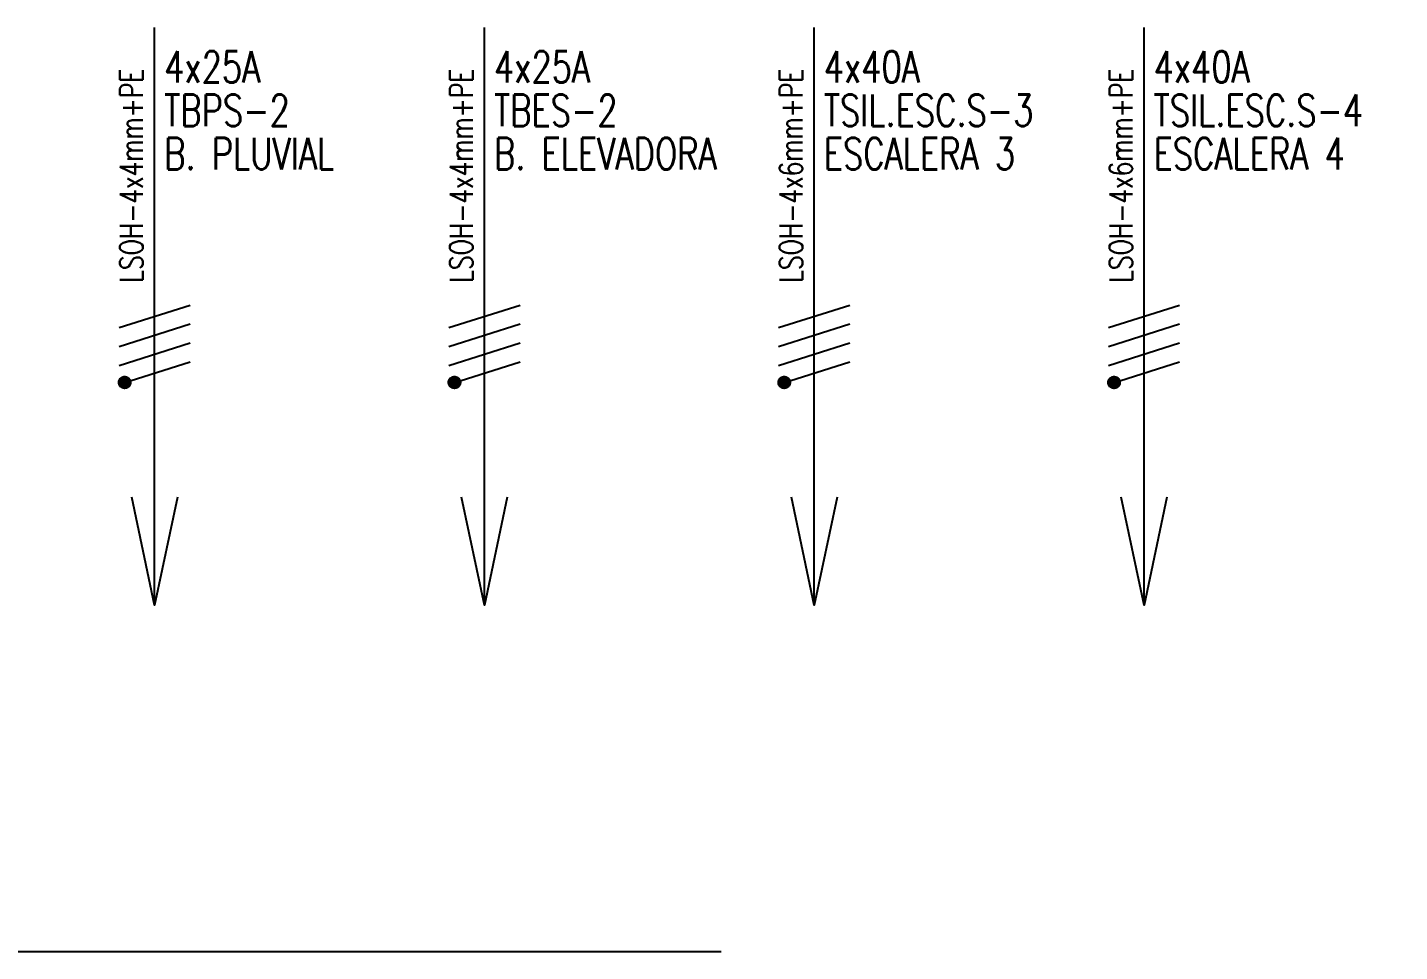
# Model space of a CAD drawing. Extents: x 3690.7 to 3721, y 1335.9 to 1350.7.
# Drawn here: x 3699.43 to 3707.27, y 1335.9 to 1341.18 of the extents above; entities that cross this region are included whole.
import ezdxf
from ezdxf.enums import TextEntityAlignment as Align

# ---------------------------------------------------------------- set-up
doc = ezdxf.new("R2010")
doc.units = 0
doc.linetypes.add('OCJ-ESQUEMAS_UNIFILARES-CO', pattern=[19.05, 12.7, -6.35])
for name, color, linetype in [('OCJ-ESQUEMAS_UNIFILARES-C1', 4, 'CONTINUOUS'), ('OCJ-ESQUEMAS_UNIFILARES-C2', 10, 'CONTINUOUS'), ('OCJ-ESQUEMAS_UNIFILARES-CO', 7, 'CONTINUOUS')]:
    doc.layers.add(name, color=color, linetype=linetype)
doc.styles.add('OCJ-ESQUEMAS_UNIFILARES-CO', font='ROMANS.SHX', dxfattribs={"width": 0.75, "height": 0.175})

# ---------------------------------------------------------------- blocks, each defined once
blk = doc.blocks.new('*U14')
at = {"layer": 'OCJ-ESQUEMAS_UNIFILARES-C2', "linetype": 'CONTINUOUS'}
for p, q in [((3699.9775, 1339.1805), (3699.9809, 1339.1816)), ((3699.9809, 1339.1816), (3699.9846, 1339.1821)), ((3699.9846, 1339.1821), (3699.9874, 1339.1825)), ((3699.9874, 1339.1825), (3699.994, 1339.1821)), ((3699.994, 1339.1821), (3699.996, 1339.1816)), ((3699.996, 1339.1816), (3700.0004, 1339.1805)), ((3699.955, 1339.1475), (3699.9552, 1339.1513)), ((3699.9553, 1339.1451), (3699.955, 1339.1475)), ((3699.9552, 1339.1513), (3699.9554, 1339.1541)), ((3699.9559, 1339.1409), (3699.9553, 1339.1451)), ((3699.9554, 1339.1541), (3699.9563, 1339.1574)), ((3699.9566, 1339.139), (3699.9559, 1339.1409)), ((3699.9563, 1339.1574), (3699.9571, 1339.1605)), ((3699.9581, 1339.1347), (3699.9566, 1339.139)), ((3699.9571, 1339.1605), (3699.9584, 1339.1633)), ((3699.9589, 1339.1332), (3699.9581, 1339.1347)), ((3699.9584, 1339.1633), (3699.96, 1339.1664)), ((3699.9614, 1339.129), (3699.9589, 1339.1332)), ((3699.96, 1339.1664), (3699.9616, 1339.1686)), ((3699.9623, 1339.128), (3699.9614, 1339.129)), ((3699.9616, 1339.1686), (3699.9639, 1339.1717)), ((3699.9655, 1339.1243), (3699.9623, 1339.128)), ((3699.9639, 1339.1717), (3699.9661, 1339.1736)), ((3699.9666, 1339.1234), (3699.9655, 1339.1243)), ((3699.9661, 1339.1736), (3699.9689, 1339.1761)), ((3699.9704, 1339.1204), (3699.9666, 1339.1234)), ((3699.9689, 1339.1761), (3699.9714, 1339.1776)), ((3699.9717, 1339.1198), (3699.9704, 1339.1204)), ((3699.9714, 1339.1776), (3699.9746, 1339.1794)), ((3699.976, 1339.1176), (3699.9717, 1339.1198)), ((3699.9746, 1339.1794), (3699.9775, 1339.1805)), ((3699.9774, 1339.1171), (3699.976, 1339.1176)), ((3699.9819, 1339.1157), (3699.9774, 1339.1171)), ((3699.984, 1339.1155), (3699.9819, 1339.1157)), ((3699.9881, 1339.115), (3699.984, 1339.1155)), ((3699.9943, 1339.1155), (3699.9881, 1339.115)), ((3699.9952, 1339.1157), (3699.9943, 1339.1155)), ((3700.0003, 1339.1171), (3699.9952, 1339.1157)), ((3700.0013, 1339.1176), (3700.0003, 1339.1171)), ((3700.0004, 1339.1805), (3700.0025, 1339.1794)), ((3700.006, 1339.1198), (3700.0013, 1339.1176)), ((3700.0025, 1339.1794), (3700.0064, 1339.1776)), ((3700.0069, 1339.1204), (3700.006, 1339.1198)), ((3700.0064, 1339.1776), (3700.0083, 1339.1761)), ((3700.011, 1339.1234), (3700.0069, 1339.1204)), ((3700.0083, 1339.1761), (3700.0116, 1339.1736)), ((3700.0118, 1339.1243), (3700.011, 1339.1234)), ((3700.0116, 1339.1736), (3700.0133, 1339.1717)), ((3700.0153, 1339.128), (3700.0118, 1339.1243)), ((3700.0133, 1339.1717), (3700.016, 1339.1686)), ((3700.0159, 1339.129), (3700.0153, 1339.128)), ((3700.0187, 1339.1332), (3700.0159, 1339.129)), ((3700.016, 1339.1686), (3700.0173, 1339.1664)), ((3700.0173, 1339.1664), (3700.0192, 1339.1633)), ((3700.0193, 1339.1347), (3700.0187, 1339.1332)), ((3700.0192, 1339.1633), (3700.0202, 1339.1605)), ((3700.021, 1339.139), (3700.0193, 1339.1347)), ((3700.0202, 1339.1605), (3700.0214, 1339.1574)), ((3700.0214, 1339.1409), (3700.021, 1339.139)), ((3700.0214, 1339.1574), (3700.0219, 1339.1541)), ((3700.0223, 1339.1451), (3700.0214, 1339.1409)), ((3700.0219, 1339.1541), (3700.0224, 1339.1513)), ((3700.0224, 1339.1513), (3700.0223, 1339.1475)), ((3700.0223, 1339.1475), (3700.0223, 1339.1451))]:
    blk.add_line(p, q, dxfattribs=at)
at = {"layer": 'OCJ-ESQUEMAS_UNIFILARES-C2', "linetype": 'CONTINUOUS', "extrusion": (0, 0, -1)}
for points in [[(-3699.9809, 1339.1816), (-3700.0004, 1339.1805), (-3699.9775, 1339.1805)], [(-3699.9846, 1339.1821), (-3699.996, 1339.1816), (-3699.9809, 1339.1816)], [(-3699.9809, 1339.1816), (-3699.996, 1339.1816), (-3700.0004, 1339.1805)], [(-3699.9874, 1339.1825), (-3699.994, 1339.1821), (-3699.9846, 1339.1821)], [(-3699.9846, 1339.1821), (-3699.994, 1339.1821), (-3699.996, 1339.1816)], [(-3699.9552, 1339.1513), (-3700.0223, 1339.1475), (-3699.955, 1339.1475)], [(-3699.955, 1339.1475), (-3700.0223, 1339.1451), (-3699.9553, 1339.1451)], [(-3699.955, 1339.1475), (-3700.0223, 1339.1475), (-3700.0223, 1339.1451)], [(-3699.9554, 1339.1541), (-3700.0224, 1339.1513), (-3699.9552, 1339.1513)], [(-3699.9552, 1339.1513), (-3700.0224, 1339.1513), (-3700.0223, 1339.1475)], [(-3699.9553, 1339.1451), (-3700.0214, 1339.1409), (-3699.9559, 1339.1409)], [(-3699.9553, 1339.1451), (-3700.0223, 1339.1451), (-3700.0214, 1339.1409)], [(-3699.9563, 1339.1574), (-3700.0219, 1339.1541), (-3699.9554, 1339.1541)], [(-3699.9554, 1339.1541), (-3700.0219, 1339.1541), (-3700.0224, 1339.1513)], [(-3699.9559, 1339.1409), (-3700.021, 1339.139), (-3699.9566, 1339.139)], [(-3699.9559, 1339.1409), (-3700.0214, 1339.1409), (-3700.021, 1339.139)], [(-3699.9571, 1339.1605), (-3700.0214, 1339.1574), (-3699.9563, 1339.1574)], [(-3699.9563, 1339.1574), (-3700.0214, 1339.1574), (-3700.0219, 1339.1541)], [(-3699.9566, 1339.139), (-3700.0193, 1339.1347), (-3699.9581, 1339.1347)], [(-3699.9566, 1339.139), (-3700.021, 1339.139), (-3700.0193, 1339.1347)], [(-3699.9584, 1339.1633), (-3700.0202, 1339.1605), (-3699.9571, 1339.1605)], [(-3699.9571, 1339.1605), (-3700.0202, 1339.1605), (-3700.0214, 1339.1574)], [(-3699.9581, 1339.1347), (-3700.0187, 1339.1332), (-3699.9589, 1339.1332)], [(-3699.9581, 1339.1347), (-3700.0193, 1339.1347), (-3700.0187, 1339.1332)], [(-3699.96, 1339.1664), (-3700.0192, 1339.1633), (-3699.9584, 1339.1633)], [(-3699.9584, 1339.1633), (-3700.0192, 1339.1633), (-3700.0202, 1339.1605)], [(-3699.9589, 1339.1332), (-3700.0159, 1339.129), (-3699.9614, 1339.129)], [(-3699.9589, 1339.1332), (-3700.0187, 1339.1332), (-3700.0159, 1339.129)], [(-3699.9616, 1339.1686), (-3700.0173, 1339.1664), (-3699.96, 1339.1664)], [(-3699.96, 1339.1664), (-3700.0173, 1339.1664), (-3700.0192, 1339.1633)], [(-3699.9614, 1339.129), (-3700.0153, 1339.128), (-3699.9623, 1339.128)], [(-3699.9614, 1339.129), (-3700.0159, 1339.129), (-3700.0153, 1339.128)], [(-3699.9639, 1339.1717), (-3700.016, 1339.1686), (-3699.9616, 1339.1686)], [(-3699.9616, 1339.1686), (-3700.016, 1339.1686), (-3700.0173, 1339.1664)], [(-3699.9623, 1339.128), (-3700.0118, 1339.1243), (-3699.9655, 1339.1243)], [(-3699.9623, 1339.128), (-3700.0153, 1339.128), (-3700.0118, 1339.1243)], [(-3699.9661, 1339.1736), (-3700.0133, 1339.1717), (-3699.9639, 1339.1717)], [(-3699.9639, 1339.1717), (-3700.0133, 1339.1717), (-3700.016, 1339.1686)], [(-3699.9655, 1339.1243), (-3700.011, 1339.1234), (-3699.9666, 1339.1234)], [(-3699.9655, 1339.1243), (-3700.0118, 1339.1243), (-3700.011, 1339.1234)], [(-3699.9689, 1339.1761), (-3700.0116, 1339.1736), (-3699.9661, 1339.1736)], [(-3699.9661, 1339.1736), (-3700.0116, 1339.1736), (-3700.0133, 1339.1717)], [(-3699.9666, 1339.1234), (-3700.0069, 1339.1204), (-3699.9704, 1339.1204)], [(-3699.9666, 1339.1234), (-3700.011, 1339.1234), (-3700.0069, 1339.1204)], [(-3699.9714, 1339.1776), (-3700.0083, 1339.1761), (-3699.9689, 1339.1761)], [(-3699.9689, 1339.1761), (-3700.0083, 1339.1761), (-3700.0116, 1339.1736)], [(-3699.9704, 1339.1204), (-3700.006, 1339.1198), (-3699.9717, 1339.1198)], [(-3699.9704, 1339.1204), (-3700.0069, 1339.1204), (-3700.006, 1339.1198)], [(-3699.9746, 1339.1794), (-3700.0064, 1339.1776), (-3699.9714, 1339.1776)], [(-3699.9714, 1339.1776), (-3700.0064, 1339.1776), (-3700.0083, 1339.1761)], [(-3699.9717, 1339.1198), (-3700.0013, 1339.1176), (-3699.976, 1339.1176)], [(-3699.9717, 1339.1198), (-3700.006, 1339.1198), (-3700.0013, 1339.1176)], [(-3699.9775, 1339.1805), (-3700.0025, 1339.1794), (-3699.9746, 1339.1794)], [(-3699.9746, 1339.1794), (-3700.0025, 1339.1794), (-3700.0064, 1339.1776)], [(-3699.976, 1339.1176), (-3700.0003, 1339.1171), (-3699.9774, 1339.1171)], [(-3699.976, 1339.1176), (-3700.0013, 1339.1176), (-3700.0003, 1339.1171)], [(-3699.9774, 1339.1171), (-3699.9952, 1339.1157), (-3699.9819, 1339.1157)], [(-3699.9774, 1339.1171), (-3700.0003, 1339.1171), (-3699.9952, 1339.1157)], [(-3699.9775, 1339.1805), (-3700.0004, 1339.1805), (-3700.0025, 1339.1794)], [(-3699.9819, 1339.1157), (-3699.9943, 1339.1155), (-3699.984, 1339.1155)], [(-3699.9819, 1339.1157), (-3699.9952, 1339.1157), (-3699.9943, 1339.1155)], [(-3699.984, 1339.1155), (-3699.9943, 1339.1155), (-3699.9881, 1339.115)]]:
    blk.add_solid(points, dxfattribs=at)
blk = doc.blocks.new('*U16')
at = {"layer": 'OCJ-ESQUEMAS_UNIFILARES-C2', "linetype": 'CONTINUOUS'}
for p, q in [((3701.8623, 1339.1805), (3701.8656, 1339.1816)), ((3701.8656, 1339.1816), (3701.8694, 1339.1821)), ((3701.8694, 1339.1821), (3701.8722, 1339.1825)), ((3701.8722, 1339.1825), (3701.8788, 1339.1821)), ((3701.8788, 1339.1821), (3701.8808, 1339.1816)), ((3701.8808, 1339.1816), (3701.8852, 1339.1805)), ((3701.8398, 1339.1475), (3701.84, 1339.1513)), ((3701.8401, 1339.1451), (3701.8398, 1339.1475)), ((3701.84, 1339.1513), (3701.8402, 1339.1541)), ((3701.8407, 1339.1409), (3701.8401, 1339.1451)), ((3701.8402, 1339.1541), (3701.8411, 1339.1574)), ((3701.8414, 1339.139), (3701.8407, 1339.1409)), ((3701.8411, 1339.1574), (3701.8419, 1339.1605)), ((3701.8429, 1339.1347), (3701.8414, 1339.139)), ((3701.8419, 1339.1605), (3701.8432, 1339.1633)), ((3701.8437, 1339.1332), (3701.8429, 1339.1347)), ((3701.8432, 1339.1633), (3701.8447, 1339.1664)), ((3701.8462, 1339.129), (3701.8437, 1339.1332)), ((3701.8447, 1339.1664), (3701.8464, 1339.1686)), ((3701.8471, 1339.128), (3701.8462, 1339.129)), ((3701.8464, 1339.1686), (3701.8487, 1339.1717)), ((3701.8503, 1339.1243), (3701.8471, 1339.128)), ((3701.8487, 1339.1717), (3701.8508, 1339.1736)), ((3701.8514, 1339.1234), (3701.8503, 1339.1243)), ((3701.8508, 1339.1736), (3701.8537, 1339.1761)), ((3701.8552, 1339.1204), (3701.8514, 1339.1234)), ((3701.8537, 1339.1761), (3701.8562, 1339.1776)), ((3701.8565, 1339.1198), (3701.8552, 1339.1204)), ((3701.8562, 1339.1776), (3701.8594, 1339.1794)), ((3701.8607, 1339.1176), (3701.8565, 1339.1198)), ((3701.8594, 1339.1794), (3701.8623, 1339.1805)), ((3701.8622, 1339.1171), (3701.8607, 1339.1176)), ((3701.8667, 1339.1157), (3701.8622, 1339.1171)), ((3701.8688, 1339.1155), (3701.8667, 1339.1157)), ((3701.8729, 1339.115), (3701.8688, 1339.1155)), ((3701.8791, 1339.1155), (3701.8729, 1339.115)), ((3701.88, 1339.1157), (3701.8791, 1339.1155)), ((3701.8851, 1339.1171), (3701.88, 1339.1157)), ((3701.8861, 1339.1176), (3701.8851, 1339.1171)), ((3701.8852, 1339.1805), (3701.8873, 1339.1794)), ((3701.8908, 1339.1198), (3701.8861, 1339.1176)), ((3701.8873, 1339.1794), (3701.8912, 1339.1776)), ((3701.8917, 1339.1204), (3701.8908, 1339.1198)), ((3701.8912, 1339.1776), (3701.8931, 1339.1761)), ((3701.8958, 1339.1234), (3701.8917, 1339.1204)), ((3701.8931, 1339.1761), (3701.8964, 1339.1736)), ((3701.8966, 1339.1243), (3701.8958, 1339.1234)), ((3701.8964, 1339.1736), (3701.8981, 1339.1717)), ((3701.9001, 1339.128), (3701.8966, 1339.1243)), ((3701.8981, 1339.1717), (3701.9008, 1339.1686)), ((3701.9007, 1339.129), (3701.9001, 1339.128)), ((3701.9034, 1339.1332), (3701.9007, 1339.129)), ((3701.9008, 1339.1686), (3701.9021, 1339.1664)), ((3701.9021, 1339.1664), (3701.904, 1339.1633)), ((3701.904, 1339.1347), (3701.9034, 1339.1332)), ((3701.904, 1339.1633), (3701.905, 1339.1605)), ((3701.9058, 1339.139), (3701.904, 1339.1347)), ((3701.905, 1339.1605), (3701.9061, 1339.1574)), ((3701.9062, 1339.1409), (3701.9058, 1339.139)), ((3701.9061, 1339.1574), (3701.9067, 1339.1541)), ((3701.9071, 1339.1451), (3701.9062, 1339.1409)), ((3701.9067, 1339.1541), (3701.9072, 1339.1513)), ((3701.9072, 1339.1513), (3701.9071, 1339.1475)), ((3701.9071, 1339.1475), (3701.9071, 1339.1451))]:
    blk.add_line(p, q, dxfattribs=at)
at = {"layer": 'OCJ-ESQUEMAS_UNIFILARES-C2', "linetype": 'CONTINUOUS', "extrusion": (0, 0, -1)}
for points in [[(-3701.8656, 1339.1816), (-3701.8852, 1339.1805), (-3701.8623, 1339.1805)], [(-3701.8694, 1339.1821), (-3701.8808, 1339.1816), (-3701.8656, 1339.1816)], [(-3701.8656, 1339.1816), (-3701.8808, 1339.1816), (-3701.8852, 1339.1805)], [(-3701.8722, 1339.1825), (-3701.8788, 1339.1821), (-3701.8694, 1339.1821)], [(-3701.8694, 1339.1821), (-3701.8788, 1339.1821), (-3701.8808, 1339.1816)], [(-3701.84, 1339.1513), (-3701.9071, 1339.1475), (-3701.8398, 1339.1475)], [(-3701.8398, 1339.1475), (-3701.9071, 1339.1451), (-3701.8401, 1339.1451)], [(-3701.8398, 1339.1475), (-3701.9071, 1339.1475), (-3701.9071, 1339.1451)], [(-3701.8402, 1339.1541), (-3701.9072, 1339.1513), (-3701.84, 1339.1513)], [(-3701.84, 1339.1513), (-3701.9072, 1339.1513), (-3701.9071, 1339.1475)], [(-3701.8401, 1339.1451), (-3701.9062, 1339.1409), (-3701.8407, 1339.1409)], [(-3701.8401, 1339.1451), (-3701.9071, 1339.1451), (-3701.9062, 1339.1409)], [(-3701.8411, 1339.1574), (-3701.9067, 1339.1541), (-3701.8402, 1339.1541)], [(-3701.8402, 1339.1541), (-3701.9067, 1339.1541), (-3701.9072, 1339.1513)], [(-3701.8407, 1339.1409), (-3701.9058, 1339.139), (-3701.8414, 1339.139)], [(-3701.8407, 1339.1409), (-3701.9062, 1339.1409), (-3701.9058, 1339.139)], [(-3701.8419, 1339.1605), (-3701.9061, 1339.1574), (-3701.8411, 1339.1574)], [(-3701.8411, 1339.1574), (-3701.9061, 1339.1574), (-3701.9067, 1339.1541)], [(-3701.8414, 1339.139), (-3701.904, 1339.1347), (-3701.8429, 1339.1347)], [(-3701.8414, 1339.139), (-3701.9058, 1339.139), (-3701.904, 1339.1347)], [(-3701.8432, 1339.1633), (-3701.905, 1339.1605), (-3701.8419, 1339.1605)], [(-3701.8419, 1339.1605), (-3701.905, 1339.1605), (-3701.9061, 1339.1574)], [(-3701.8429, 1339.1347), (-3701.9034, 1339.1332), (-3701.8437, 1339.1332)], [(-3701.8429, 1339.1347), (-3701.904, 1339.1347), (-3701.9034, 1339.1332)], [(-3701.8447, 1339.1664), (-3701.904, 1339.1633), (-3701.8432, 1339.1633)], [(-3701.8432, 1339.1633), (-3701.904, 1339.1633), (-3701.905, 1339.1605)], [(-3701.8437, 1339.1332), (-3701.9007, 1339.129), (-3701.8462, 1339.129)], [(-3701.8437, 1339.1332), (-3701.9034, 1339.1332), (-3701.9007, 1339.129)], [(-3701.8464, 1339.1686), (-3701.9021, 1339.1664), (-3701.8447, 1339.1664)], [(-3701.8447, 1339.1664), (-3701.9021, 1339.1664), (-3701.904, 1339.1633)], [(-3701.8462, 1339.129), (-3701.9001, 1339.128), (-3701.8471, 1339.128)], [(-3701.8462, 1339.129), (-3701.9007, 1339.129), (-3701.9001, 1339.128)], [(-3701.8487, 1339.1717), (-3701.9008, 1339.1686), (-3701.8464, 1339.1686)], [(-3701.8464, 1339.1686), (-3701.9008, 1339.1686), (-3701.9021, 1339.1664)], [(-3701.8471, 1339.128), (-3701.8966, 1339.1243), (-3701.8503, 1339.1243)], [(-3701.8471, 1339.128), (-3701.9001, 1339.128), (-3701.8966, 1339.1243)], [(-3701.8508, 1339.1736), (-3701.8981, 1339.1717), (-3701.8487, 1339.1717)], [(-3701.8487, 1339.1717), (-3701.8981, 1339.1717), (-3701.9008, 1339.1686)], [(-3701.8503, 1339.1243), (-3701.8958, 1339.1234), (-3701.8514, 1339.1234)], [(-3701.8503, 1339.1243), (-3701.8966, 1339.1243), (-3701.8958, 1339.1234)], [(-3701.8537, 1339.1761), (-3701.8964, 1339.1736), (-3701.8508, 1339.1736)], [(-3701.8508, 1339.1736), (-3701.8964, 1339.1736), (-3701.8981, 1339.1717)], [(-3701.8514, 1339.1234), (-3701.8917, 1339.1204), (-3701.8552, 1339.1204)], [(-3701.8514, 1339.1234), (-3701.8958, 1339.1234), (-3701.8917, 1339.1204)], [(-3701.8562, 1339.1776), (-3701.8931, 1339.1761), (-3701.8537, 1339.1761)], [(-3701.8537, 1339.1761), (-3701.8931, 1339.1761), (-3701.8964, 1339.1736)], [(-3701.8552, 1339.1204), (-3701.8908, 1339.1198), (-3701.8565, 1339.1198)], [(-3701.8552, 1339.1204), (-3701.8917, 1339.1204), (-3701.8908, 1339.1198)], [(-3701.8594, 1339.1794), (-3701.8912, 1339.1776), (-3701.8562, 1339.1776)], [(-3701.8562, 1339.1776), (-3701.8912, 1339.1776), (-3701.8931, 1339.1761)], [(-3701.8565, 1339.1198), (-3701.8861, 1339.1176), (-3701.8607, 1339.1176)], [(-3701.8565, 1339.1198), (-3701.8908, 1339.1198), (-3701.8861, 1339.1176)], [(-3701.8623, 1339.1805), (-3701.8873, 1339.1794), (-3701.8594, 1339.1794)], [(-3701.8594, 1339.1794), (-3701.8873, 1339.1794), (-3701.8912, 1339.1776)], [(-3701.8607, 1339.1176), (-3701.8851, 1339.1171), (-3701.8622, 1339.1171)], [(-3701.8607, 1339.1176), (-3701.8861, 1339.1176), (-3701.8851, 1339.1171)], [(-3701.8622, 1339.1171), (-3701.88, 1339.1157), (-3701.8667, 1339.1157)], [(-3701.8622, 1339.1171), (-3701.8851, 1339.1171), (-3701.88, 1339.1157)], [(-3701.8623, 1339.1805), (-3701.8852, 1339.1805), (-3701.8873, 1339.1794)], [(-3701.8667, 1339.1157), (-3701.8791, 1339.1155), (-3701.8688, 1339.1155)], [(-3701.8667, 1339.1157), (-3701.88, 1339.1157), (-3701.8791, 1339.1155)], [(-3701.8688, 1339.1155), (-3701.8791, 1339.1155), (-3701.8729, 1339.115)]]:
    blk.add_solid(points, dxfattribs=at)
blk = doc.blocks.new('*U18')
at = {"layer": 'OCJ-ESQUEMAS_UNIFILARES-C2', "linetype": 'CONTINUOUS'}
for p, q in [((3703.7471, 1339.1805), (3703.7504, 1339.1816)), ((3703.7504, 1339.1816), (3703.7542, 1339.1821)), ((3703.7542, 1339.1821), (3703.757, 1339.1825)), ((3703.757, 1339.1825), (3703.7636, 1339.1821)), ((3703.7636, 1339.1821), (3703.7656, 1339.1816)), ((3703.7656, 1339.1816), (3703.77, 1339.1805)), ((3703.7246, 1339.1475), (3703.7248, 1339.1513)), ((3703.7249, 1339.1451), (3703.7246, 1339.1475)), ((3703.7248, 1339.1513), (3703.725, 1339.1541)), ((3703.7255, 1339.1409), (3703.7249, 1339.1451)), ((3703.725, 1339.1541), (3703.7258, 1339.1574)), ((3703.7262, 1339.139), (3703.7255, 1339.1409)), ((3703.7258, 1339.1574), (3703.7266, 1339.1605)), ((3703.7277, 1339.1347), (3703.7262, 1339.139)), ((3703.7266, 1339.1605), (3703.728, 1339.1633)), ((3703.7285, 1339.1332), (3703.7277, 1339.1347)), ((3703.728, 1339.1633), (3703.7295, 1339.1664)), ((3703.731, 1339.129), (3703.7285, 1339.1332)), ((3703.7295, 1339.1664), (3703.7312, 1339.1686)), ((3703.7319, 1339.128), (3703.731, 1339.129)), ((3703.7312, 1339.1686), (3703.7335, 1339.1717)), ((3703.7351, 1339.1243), (3703.7319, 1339.128)), ((3703.7335, 1339.1717), (3703.7356, 1339.1736)), ((3703.7362, 1339.1234), (3703.7351, 1339.1243)), ((3703.7356, 1339.1736), (3703.7385, 1339.1761)), ((3703.74, 1339.1204), (3703.7362, 1339.1234)), ((3703.7385, 1339.1761), (3703.741, 1339.1776)), ((3703.7413, 1339.1198), (3703.74, 1339.1204)), ((3703.741, 1339.1776), (3703.7442, 1339.1794)), ((3703.7455, 1339.1176), (3703.7413, 1339.1198)), ((3703.7442, 1339.1794), (3703.7471, 1339.1805)), ((3703.747, 1339.1171), (3703.7455, 1339.1176)), ((3703.7515, 1339.1157), (3703.747, 1339.1171)), ((3703.7535, 1339.1155), (3703.7515, 1339.1157)), ((3703.7577, 1339.115), (3703.7535, 1339.1155)), ((3703.7639, 1339.1155), (3703.7577, 1339.115)), ((3703.7648, 1339.1157), (3703.7639, 1339.1155)), ((3703.7699, 1339.1171), (3703.7648, 1339.1157)), ((3703.7709, 1339.1176), (3703.7699, 1339.1171)), ((3703.77, 1339.1805), (3703.7721, 1339.1794)), ((3703.7755, 1339.1198), (3703.7709, 1339.1176)), ((3703.7721, 1339.1794), (3703.7759, 1339.1776)), ((3703.7764, 1339.1204), (3703.7755, 1339.1198)), ((3703.7759, 1339.1776), (3703.7779, 1339.1761)), ((3703.7806, 1339.1234), (3703.7764, 1339.1204)), ((3703.7779, 1339.1761), (3703.7812, 1339.1736)), ((3703.7814, 1339.1243), (3703.7806, 1339.1234)), ((3703.7812, 1339.1736), (3703.7829, 1339.1717)), ((3703.7849, 1339.128), (3703.7814, 1339.1243)), ((3703.7829, 1339.1717), (3703.7856, 1339.1686)), ((3703.7855, 1339.129), (3703.7849, 1339.128)), ((3703.7882, 1339.1332), (3703.7855, 1339.129)), ((3703.7856, 1339.1686), (3703.7869, 1339.1664)), ((3703.7869, 1339.1664), (3703.7888, 1339.1633)), ((3703.7888, 1339.1347), (3703.7882, 1339.1332)), ((3703.7888, 1339.1633), (3703.7898, 1339.1605)), ((3703.7906, 1339.139), (3703.7888, 1339.1347)), ((3703.7898, 1339.1605), (3703.7909, 1339.1574)), ((3703.791, 1339.1409), (3703.7906, 1339.139)), ((3703.7909, 1339.1574), (3703.7915, 1339.1541)), ((3703.7918, 1339.1451), (3703.791, 1339.1409)), ((3703.7915, 1339.1541), (3703.792, 1339.1513)), ((3703.7919, 1339.1475), (3703.7918, 1339.1451)), ((3703.792, 1339.1513), (3703.7919, 1339.1475))]:
    blk.add_line(p, q, dxfattribs=at)
at = {"layer": 'OCJ-ESQUEMAS_UNIFILARES-C2', "linetype": 'CONTINUOUS', "extrusion": (0, 0, -1)}
for points in [[(-3703.7504, 1339.1816), (-3703.77, 1339.1805), (-3703.7471, 1339.1805)], [(-3703.7542, 1339.1821), (-3703.7656, 1339.1816), (-3703.7504, 1339.1816)], [(-3703.7504, 1339.1816), (-3703.7656, 1339.1816), (-3703.77, 1339.1805)], [(-3703.757, 1339.1825), (-3703.7636, 1339.1821), (-3703.7542, 1339.1821)], [(-3703.7542, 1339.1821), (-3703.7636, 1339.1821), (-3703.7656, 1339.1816)], [(-3703.7248, 1339.1513), (-3703.7919, 1339.1475), (-3703.7246, 1339.1475)], [(-3703.7246, 1339.1475), (-3703.7918, 1339.1451), (-3703.7249, 1339.1451)], [(-3703.7246, 1339.1475), (-3703.7919, 1339.1475), (-3703.7918, 1339.1451)], [(-3703.725, 1339.1541), (-3703.792, 1339.1513), (-3703.7248, 1339.1513)], [(-3703.7248, 1339.1513), (-3703.792, 1339.1513), (-3703.7919, 1339.1475)], [(-3703.7249, 1339.1451), (-3703.791, 1339.1409), (-3703.7255, 1339.1409)], [(-3703.7249, 1339.1451), (-3703.7918, 1339.1451), (-3703.791, 1339.1409)], [(-3703.7258, 1339.1574), (-3703.7915, 1339.1541), (-3703.725, 1339.1541)], [(-3703.725, 1339.1541), (-3703.7915, 1339.1541), (-3703.792, 1339.1513)], [(-3703.7255, 1339.1409), (-3703.7906, 1339.139), (-3703.7262, 1339.139)], [(-3703.7255, 1339.1409), (-3703.791, 1339.1409), (-3703.7906, 1339.139)], [(-3703.7266, 1339.1605), (-3703.7909, 1339.1574), (-3703.7258, 1339.1574)], [(-3703.7258, 1339.1574), (-3703.7909, 1339.1574), (-3703.7915, 1339.1541)], [(-3703.7262, 1339.139), (-3703.7888, 1339.1347), (-3703.7277, 1339.1347)], [(-3703.7262, 1339.139), (-3703.7906, 1339.139), (-3703.7888, 1339.1347)], [(-3703.728, 1339.1633), (-3703.7898, 1339.1605), (-3703.7266, 1339.1605)], [(-3703.7266, 1339.1605), (-3703.7898, 1339.1605), (-3703.7909, 1339.1574)], [(-3703.7277, 1339.1347), (-3703.7882, 1339.1332), (-3703.7285, 1339.1332)], [(-3703.7277, 1339.1347), (-3703.7888, 1339.1347), (-3703.7882, 1339.1332)], [(-3703.7295, 1339.1664), (-3703.7888, 1339.1633), (-3703.728, 1339.1633)], [(-3703.728, 1339.1633), (-3703.7888, 1339.1633), (-3703.7898, 1339.1605)], [(-3703.7285, 1339.1332), (-3703.7855, 1339.129), (-3703.731, 1339.129)], [(-3703.7285, 1339.1332), (-3703.7882, 1339.1332), (-3703.7855, 1339.129)], [(-3703.7312, 1339.1686), (-3703.7869, 1339.1664), (-3703.7295, 1339.1664)], [(-3703.7295, 1339.1664), (-3703.7869, 1339.1664), (-3703.7888, 1339.1633)], [(-3703.731, 1339.129), (-3703.7849, 1339.128), (-3703.7319, 1339.128)], [(-3703.731, 1339.129), (-3703.7855, 1339.129), (-3703.7849, 1339.128)], [(-3703.7335, 1339.1717), (-3703.7856, 1339.1686), (-3703.7312, 1339.1686)], [(-3703.7312, 1339.1686), (-3703.7856, 1339.1686), (-3703.7869, 1339.1664)], [(-3703.7319, 1339.128), (-3703.7814, 1339.1243), (-3703.7351, 1339.1243)], [(-3703.7319, 1339.128), (-3703.7849, 1339.128), (-3703.7814, 1339.1243)], [(-3703.7356, 1339.1736), (-3703.7829, 1339.1717), (-3703.7335, 1339.1717)], [(-3703.7335, 1339.1717), (-3703.7829, 1339.1717), (-3703.7856, 1339.1686)], [(-3703.7351, 1339.1243), (-3703.7806, 1339.1234), (-3703.7362, 1339.1234)], [(-3703.7351, 1339.1243), (-3703.7814, 1339.1243), (-3703.7806, 1339.1234)], [(-3703.7385, 1339.1761), (-3703.7812, 1339.1736), (-3703.7356, 1339.1736)], [(-3703.7356, 1339.1736), (-3703.7812, 1339.1736), (-3703.7829, 1339.1717)], [(-3703.7362, 1339.1234), (-3703.7764, 1339.1204), (-3703.74, 1339.1204)], [(-3703.7362, 1339.1234), (-3703.7806, 1339.1234), (-3703.7764, 1339.1204)], [(-3703.741, 1339.1776), (-3703.7779, 1339.1761), (-3703.7385, 1339.1761)], [(-3703.7385, 1339.1761), (-3703.7779, 1339.1761), (-3703.7812, 1339.1736)], [(-3703.74, 1339.1204), (-3703.7755, 1339.1198), (-3703.7413, 1339.1198)], [(-3703.74, 1339.1204), (-3703.7764, 1339.1204), (-3703.7755, 1339.1198)], [(-3703.7442, 1339.1794), (-3703.7759, 1339.1776), (-3703.741, 1339.1776)], [(-3703.741, 1339.1776), (-3703.7759, 1339.1776), (-3703.7779, 1339.1761)], [(-3703.7413, 1339.1198), (-3703.7709, 1339.1176), (-3703.7455, 1339.1176)], [(-3703.7413, 1339.1198), (-3703.7755, 1339.1198), (-3703.7709, 1339.1176)], [(-3703.7471, 1339.1805), (-3703.7721, 1339.1794), (-3703.7442, 1339.1794)], [(-3703.7442, 1339.1794), (-3703.7721, 1339.1794), (-3703.7759, 1339.1776)], [(-3703.7455, 1339.1176), (-3703.7699, 1339.1171), (-3703.747, 1339.1171)], [(-3703.7455, 1339.1176), (-3703.7709, 1339.1176), (-3703.7699, 1339.1171)], [(-3703.747, 1339.1171), (-3703.7648, 1339.1157), (-3703.7515, 1339.1157)], [(-3703.747, 1339.1171), (-3703.7699, 1339.1171), (-3703.7648, 1339.1157)], [(-3703.7471, 1339.1805), (-3703.77, 1339.1805), (-3703.7721, 1339.1794)], [(-3703.7515, 1339.1157), (-3703.7639, 1339.1155), (-3703.7535, 1339.1155)], [(-3703.7515, 1339.1157), (-3703.7648, 1339.1157), (-3703.7639, 1339.1155)], [(-3703.7535, 1339.1155), (-3703.7639, 1339.1155), (-3703.7577, 1339.115)]]:
    blk.add_solid(points, dxfattribs=at)
blk = doc.blocks.new('*U20')
at = {"layer": 'OCJ-ESQUEMAS_UNIFILARES-C2', "linetype": 'CONTINUOUS'}
for p, q in [((3705.6319, 1339.1805), (3705.6352, 1339.1816)), ((3705.6352, 1339.1816), (3705.6389, 1339.1821)), ((3705.6389, 1339.1821), (3705.6418, 1339.1825)), ((3705.6418, 1339.1825), (3705.6484, 1339.1821)), ((3705.6484, 1339.1821), (3705.6503, 1339.1816)), ((3705.6503, 1339.1816), (3705.6548, 1339.1805)), ((3705.6094, 1339.1475), (3705.6096, 1339.1513)), ((3705.6097, 1339.1451), (3705.6094, 1339.1475)), ((3705.6096, 1339.1513), (3705.6098, 1339.1541)), ((3705.6103, 1339.1409), (3705.6097, 1339.1451)), ((3705.6098, 1339.1541), (3705.6106, 1339.1574)), ((3705.6109, 1339.139), (3705.6103, 1339.1409)), ((3705.6106, 1339.1574), (3705.6114, 1339.1605)), ((3705.6124, 1339.1347), (3705.6109, 1339.139)), ((3705.6114, 1339.1605), (3705.6128, 1339.1633)), ((3705.6133, 1339.1332), (3705.6124, 1339.1347)), ((3705.6128, 1339.1633), (3705.6143, 1339.1664)), ((3705.6158, 1339.129), (3705.6133, 1339.1332)), ((3705.6143, 1339.1664), (3705.616, 1339.1686)), ((3705.6167, 1339.128), (3705.6158, 1339.129)), ((3705.616, 1339.1686), (3705.6183, 1339.1717)), ((3705.6199, 1339.1243), (3705.6167, 1339.128)), ((3705.6183, 1339.1717), (3705.6204, 1339.1736)), ((3705.621, 1339.1234), (3705.6199, 1339.1243)), ((3705.6204, 1339.1736), (3705.6233, 1339.1761)), ((3705.6248, 1339.1204), (3705.621, 1339.1234)), ((3705.6233, 1339.1761), (3705.6258, 1339.1776)), ((3705.6261, 1339.1198), (3705.6248, 1339.1204)), ((3705.6258, 1339.1776), (3705.629, 1339.1794)), ((3705.6303, 1339.1176), (3705.6261, 1339.1198)), ((3705.629, 1339.1794), (3705.6319, 1339.1805)), ((3705.6318, 1339.1171), (3705.6303, 1339.1176)), ((3705.6363, 1339.1157), (3705.6318, 1339.1171)), ((3705.6383, 1339.1155), (3705.6363, 1339.1157)), ((3705.6425, 1339.115), (3705.6383, 1339.1155)), ((3705.6487, 1339.1155), (3705.6425, 1339.115)), ((3705.6495, 1339.1157), (3705.6487, 1339.1155)), ((3705.6547, 1339.1171), (3705.6495, 1339.1157)), ((3705.6556, 1339.1176), (3705.6547, 1339.1171)), ((3705.6548, 1339.1805), (3705.6569, 1339.1794)), ((3705.6603, 1339.1198), (3705.6556, 1339.1176)), ((3705.6569, 1339.1794), (3705.6607, 1339.1776)), ((3705.6612, 1339.1204), (3705.6603, 1339.1198)), ((3705.6607, 1339.1776), (3705.6627, 1339.1761)), ((3705.6654, 1339.1234), (3705.6612, 1339.1204)), ((3705.6627, 1339.1761), (3705.666, 1339.1736)), ((3705.6662, 1339.1243), (3705.6654, 1339.1234)), ((3705.666, 1339.1736), (3705.6677, 1339.1717)), ((3705.6696, 1339.128), (3705.6662, 1339.1243)), ((3705.6677, 1339.1717), (3705.6704, 1339.1686)), ((3705.6703, 1339.129), (3705.6696, 1339.128)), ((3705.673, 1339.1332), (3705.6703, 1339.129)), ((3705.6704, 1339.1686), (3705.6717, 1339.1664)), ((3705.6717, 1339.1664), (3705.6736, 1339.1633)), ((3705.6736, 1339.1347), (3705.673, 1339.1332)), ((3705.6736, 1339.1633), (3705.6746, 1339.1605)), ((3705.6754, 1339.139), (3705.6736, 1339.1347)), ((3705.6746, 1339.1605), (3705.6757, 1339.1574)), ((3705.6758, 1339.1409), (3705.6754, 1339.139)), ((3705.6757, 1339.1574), (3705.6763, 1339.1541)), ((3705.6766, 1339.1451), (3705.6758, 1339.1409)), ((3705.6763, 1339.1541), (3705.6767, 1339.1513)), ((3705.6767, 1339.1475), (3705.6766, 1339.1451)), ((3705.6767, 1339.1513), (3705.6767, 1339.1475))]:
    blk.add_line(p, q, dxfattribs=at)
at = {"layer": 'OCJ-ESQUEMAS_UNIFILARES-C2', "linetype": 'CONTINUOUS', "extrusion": (0, 0, -1)}
for points in [[(-3705.6352, 1339.1816), (-3705.6548, 1339.1805), (-3705.6319, 1339.1805)], [(-3705.6389, 1339.1821), (-3705.6503, 1339.1816), (-3705.6352, 1339.1816)], [(-3705.6352, 1339.1816), (-3705.6503, 1339.1816), (-3705.6548, 1339.1805)], [(-3705.6418, 1339.1825), (-3705.6484, 1339.1821), (-3705.6389, 1339.1821)], [(-3705.6389, 1339.1821), (-3705.6484, 1339.1821), (-3705.6503, 1339.1816)], [(-3705.6096, 1339.1513), (-3705.6767, 1339.1475), (-3705.6094, 1339.1475)], [(-3705.6094, 1339.1475), (-3705.6766, 1339.1451), (-3705.6097, 1339.1451)], [(-3705.6094, 1339.1475), (-3705.6767, 1339.1475), (-3705.6766, 1339.1451)], [(-3705.6098, 1339.1541), (-3705.6767, 1339.1513), (-3705.6096, 1339.1513)], [(-3705.6096, 1339.1513), (-3705.6767, 1339.1513), (-3705.6767, 1339.1475)], [(-3705.6097, 1339.1451), (-3705.6758, 1339.1409), (-3705.6103, 1339.1409)], [(-3705.6097, 1339.1451), (-3705.6766, 1339.1451), (-3705.6758, 1339.1409)], [(-3705.6106, 1339.1574), (-3705.6763, 1339.1541), (-3705.6098, 1339.1541)], [(-3705.6098, 1339.1541), (-3705.6763, 1339.1541), (-3705.6767, 1339.1513)], [(-3705.6103, 1339.1409), (-3705.6754, 1339.139), (-3705.6109, 1339.139)], [(-3705.6103, 1339.1409), (-3705.6758, 1339.1409), (-3705.6754, 1339.139)], [(-3705.6114, 1339.1605), (-3705.6757, 1339.1574), (-3705.6106, 1339.1574)], [(-3705.6106, 1339.1574), (-3705.6757, 1339.1574), (-3705.6763, 1339.1541)], [(-3705.6109, 1339.139), (-3705.6736, 1339.1347), (-3705.6124, 1339.1347)], [(-3705.6109, 1339.139), (-3705.6754, 1339.139), (-3705.6736, 1339.1347)], [(-3705.6128, 1339.1633), (-3705.6746, 1339.1605), (-3705.6114, 1339.1605)], [(-3705.6114, 1339.1605), (-3705.6746, 1339.1605), (-3705.6757, 1339.1574)], [(-3705.6124, 1339.1347), (-3705.673, 1339.1332), (-3705.6133, 1339.1332)], [(-3705.6124, 1339.1347), (-3705.6736, 1339.1347), (-3705.673, 1339.1332)], [(-3705.6143, 1339.1664), (-3705.6736, 1339.1633), (-3705.6128, 1339.1633)], [(-3705.6128, 1339.1633), (-3705.6736, 1339.1633), (-3705.6746, 1339.1605)], [(-3705.6133, 1339.1332), (-3705.6703, 1339.129), (-3705.6158, 1339.129)], [(-3705.6133, 1339.1332), (-3705.673, 1339.1332), (-3705.6703, 1339.129)], [(-3705.616, 1339.1686), (-3705.6717, 1339.1664), (-3705.6143, 1339.1664)], [(-3705.6143, 1339.1664), (-3705.6717, 1339.1664), (-3705.6736, 1339.1633)], [(-3705.6158, 1339.129), (-3705.6696, 1339.128), (-3705.6167, 1339.128)], [(-3705.6158, 1339.129), (-3705.6703, 1339.129), (-3705.6696, 1339.128)], [(-3705.6183, 1339.1717), (-3705.6704, 1339.1686), (-3705.616, 1339.1686)], [(-3705.616, 1339.1686), (-3705.6704, 1339.1686), (-3705.6717, 1339.1664)], [(-3705.6167, 1339.128), (-3705.6662, 1339.1243), (-3705.6199, 1339.1243)], [(-3705.6167, 1339.128), (-3705.6696, 1339.128), (-3705.6662, 1339.1243)], [(-3705.6204, 1339.1736), (-3705.6677, 1339.1717), (-3705.6183, 1339.1717)], [(-3705.6183, 1339.1717), (-3705.6677, 1339.1717), (-3705.6704, 1339.1686)], [(-3705.6199, 1339.1243), (-3705.6654, 1339.1234), (-3705.621, 1339.1234)], [(-3705.6199, 1339.1243), (-3705.6662, 1339.1243), (-3705.6654, 1339.1234)], [(-3705.6233, 1339.1761), (-3705.666, 1339.1736), (-3705.6204, 1339.1736)], [(-3705.6204, 1339.1736), (-3705.666, 1339.1736), (-3705.6677, 1339.1717)], [(-3705.621, 1339.1234), (-3705.6612, 1339.1204), (-3705.6248, 1339.1204)], [(-3705.621, 1339.1234), (-3705.6654, 1339.1234), (-3705.6612, 1339.1204)], [(-3705.6258, 1339.1776), (-3705.6627, 1339.1761), (-3705.6233, 1339.1761)], [(-3705.6233, 1339.1761), (-3705.6627, 1339.1761), (-3705.666, 1339.1736)], [(-3705.6248, 1339.1204), (-3705.6603, 1339.1198), (-3705.6261, 1339.1198)], [(-3705.6248, 1339.1204), (-3705.6612, 1339.1204), (-3705.6603, 1339.1198)], [(-3705.629, 1339.1794), (-3705.6607, 1339.1776), (-3705.6258, 1339.1776)], [(-3705.6258, 1339.1776), (-3705.6607, 1339.1776), (-3705.6627, 1339.1761)], [(-3705.6261, 1339.1198), (-3705.6556, 1339.1176), (-3705.6303, 1339.1176)], [(-3705.6261, 1339.1198), (-3705.6603, 1339.1198), (-3705.6556, 1339.1176)], [(-3705.6319, 1339.1805), (-3705.6569, 1339.1794), (-3705.629, 1339.1794)], [(-3705.629, 1339.1794), (-3705.6569, 1339.1794), (-3705.6607, 1339.1776)], [(-3705.6303, 1339.1176), (-3705.6547, 1339.1171), (-3705.6318, 1339.1171)], [(-3705.6303, 1339.1176), (-3705.6556, 1339.1176), (-3705.6547, 1339.1171)], [(-3705.6318, 1339.1171), (-3705.6495, 1339.1157), (-3705.6363, 1339.1157)], [(-3705.6318, 1339.1171), (-3705.6547, 1339.1171), (-3705.6495, 1339.1157)], [(-3705.6319, 1339.1805), (-3705.6548, 1339.1805), (-3705.6569, 1339.1794)], [(-3705.6363, 1339.1157), (-3705.6487, 1339.1155), (-3705.6383, 1339.1155)], [(-3705.6363, 1339.1157), (-3705.6495, 1339.1157), (-3705.6487, 1339.1155)], [(-3705.6383, 1339.1155), (-3705.6487, 1339.1155), (-3705.6425, 1339.115)]]:
    blk.add_solid(points, dxfattribs=at)

msp = doc.modelspace()

# ---------------------------------------------------------------- linework, layer by layer
at = {"layer": 'OCJ-ESQUEMAS_UNIFILARES-C1', "linetype": 'OCJ-ESQUEMAS_UNIFILARES-CO'}
msp.add_lwpolyline([(3690.6979, 1335.8953), (3720.9956, 1335.8953), (3720.9956, 1348.6146), (3690.6979, 1348.6146)], close=True, dxfattribs=at)
at = {"layer": 'OCJ-ESQUEMAS_UNIFILARES-C2'}
for p, q in [((3700.1601, 1337.8755), (3700.1601, 1341.1785)), ((3702.0448, 1337.8755), (3702.0448, 1341.1785)), ((3703.9296, 1337.8755), (3703.9296, 1341.1785)), ((3705.8144, 1337.8755), (3705.8144, 1341.1785))]:
    msp.add_line(p, q, dxfattribs=at)
for points in [[(3699.9566, 1339.4626), (3700.3636, 1339.5914)], [(3701.8413, 1339.4626), (3702.2483, 1339.5914)], [(3703.7261, 1339.4626), (3704.1331, 1339.5914)], [(3705.6109, 1339.4626), (3706.0179, 1339.5914)], [(3699.9566, 1339.3546), (3700.3636, 1339.4834)], [(3701.8413, 1339.3546), (3702.2483, 1339.4834)], [(3703.7261, 1339.3546), (3704.1331, 1339.4834)], [(3705.6109, 1339.3546), (3706.0179, 1339.4834)], [(3699.9566, 1339.2466), (3700.3636, 1339.3754)], [(3701.8413, 1339.2466), (3702.2483, 1339.3754)], [(3703.7261, 1339.2466), (3704.1331, 1339.3754)], [(3705.6109, 1339.2466), (3706.0179, 1339.3754)], [(3700.0209, 1339.159), (3700.3636, 1339.2674)], [(3701.9057, 1339.159), (3702.2483, 1339.2674)], [(3703.7905, 1339.159), (3704.1331, 1339.2674)], [(3705.6753, 1339.159), (3706.0179, 1339.2674)], [(3700.2909, 1338.4935), (3700.1601, 1337.8755), (3700.0292, 1338.4935)], [(3702.1757, 1338.4935), (3702.0448, 1337.8755), (3701.914, 1338.4935)], [(3704.0605, 1338.4935), (3703.9296, 1337.8755), (3703.7988, 1338.4935)], [(3705.9452, 1338.4935), (3705.8144, 1337.8755), (3705.6836, 1338.4935)]]:
    msp.add_lwpolyline(points, dxfattribs=at)
for centre in [(3699.9887, 1339.1488), (3701.8735, 1339.1488), (3703.7583, 1339.1488), (3705.6431, 1339.1488)]:
    msp.add_circle(centre, 0.0338, dxfattribs=at)

# ---------------------------------------------------------------- block references
at = {"layer": 'OCJ-ESQUEMAS_UNIFILARES-C2', "linetype": 'CONTINUOUS'}
for name in ['*U14', '*U16', '*U18', '*U20']:
    msp.add_blockref(name, (0, 0), dxfattribs=at)

# ---------------------------------------------------------------- texts
at = {"layer": 'OCJ-ESQUEMAS_UNIFILARES-CO', "style": 'OCJ-ESQUEMAS_UNIFILARES-CO', "width": 0.75}
for s, p in [('4x25A', (3700.2149, 1340.8633)), ('4x25A', (3702.0997, 1340.8633)), ('4x40A', (3703.9845, 1340.8633)), ('4x40A', (3705.8693, 1340.8633)), ('TBPS-2', (3700.2149, 1340.6149)), ('TBES-2', (3702.0997, 1340.6149)), ('TSIL.ESC.S-3', (3703.9845, 1340.6149)), ('TSIL.ESC.S-4', (3705.8693, 1340.6149)), ('B. PLUVIAL', (3700.2149, 1340.3666)), ('B. ELEVADORA', (3702.0997, 1340.3666)), ('ESCALERA 3', (3703.9845, 1340.3666)), ('ESCALERA 4', (3705.8693, 1340.3666))]:
    msp.add_text(s, height=0.18, dxfattribs=at).set_placement(p)
for s, p in [('LSOH-4x4mm+PE', (3700.0933, 1340.3312)), ('LSOH-4x4mm+PE', (3701.9781, 1340.3312)), ('LSOH-4x6mm+PE', (3703.8629, 1340.3312)), ('LSOH-4x6mm+PE', (3705.7477, 1340.3312))]:
    msp.add_text(s, height=0.13125, rotation=90, dxfattribs=at).set_placement(p, align=Align.CENTER)

doc.saveas('drawing.dxf')
